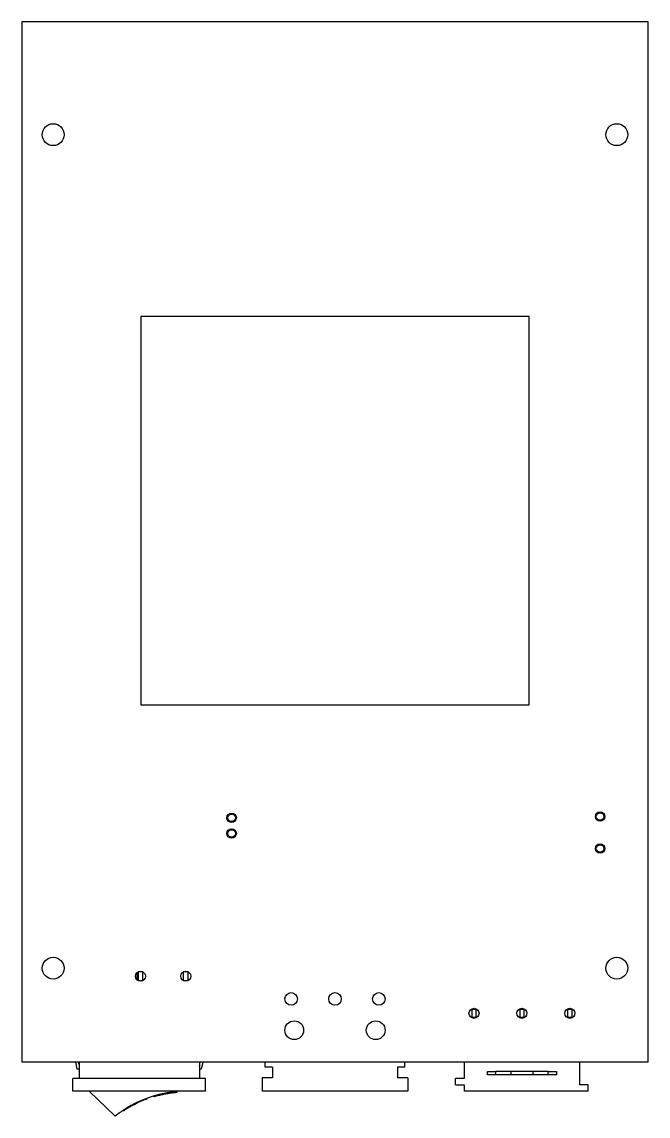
# Model space of a CAD drawing. Header units: millimetres. Extents: x 514 to 849, y -119 to 297.
# Drawn here: x 748.5 to 848.5, y 114.3 to 288.9 of the extents above; entities that cross this region are included whole.
import ezdxf

# ---------------------------------------------------------------- set-up
doc = ezdxf.new("R2010")
doc.units = ezdxf.units.MM

msp = doc.modelspace()

# ---------------------------------------------------------------- linework, layer by layer
at = {"color": 7, "linetype": 'Continuous', "lineweight": 25}
for p, q in [((848.54, 288.86), (748.54, 288.86)), ((748.54, 288.86), (748.54, 122.86)), ((848.54, 122.86), (848.54, 288.86)), ((829.54, 241.86), (767.54, 241.86)), ((767.54, 241.86), (767.54, 179.86)), ((829.54, 179.86), (829.54, 241.86)), ((767.54, 179.86), (829.54, 179.86)), ((766.89, 137.13), (766.89, 136.04)), ((767.05, 137.26), (767.09, 137.26)), ((767.09, 137.26), (767.09, 135.91)), ((767.86, 137.26), (767.09, 137.26)), ((767.86, 135.91), (767.86, 137.26)), ((767.86, 137.26), (767.91, 137.26)), ((774.28, 137.26), (774.32, 137.26)), ((774.32, 137.26), (774.32, 135.91)), ((775.09, 137.26), (774.32, 137.26)), ((775.09, 135.91), (775.09, 137.26)), ((775.09, 137.26), (775.14, 137.26)), ((767.09, 135.91), (767.86, 135.91)), ((774.32, 135.91), (775.09, 135.91)), ((821.09, 131.26), (820.39, 131.26)), ((820.39, 131.26), (820.39, 130.06)), ((821.09, 130.06), (821.09, 131.26)), ((828.74, 131.26), (828.04, 131.26)), ((828.04, 131.26), (828.04, 130.06)), ((828.74, 130.06), (828.74, 131.26)), ((835.69, 131.26), (835.69, 130.06)), ((836.39, 131.26), (835.69, 131.26)), ((836.39, 130.06), (836.39, 131.26)), ((820.39, 130.06), (821.09, 130.06)), ((828.04, 130.06), (828.74, 130.06)), ((835.69, 130.06), (836.39, 130.06)), ((848.54, 122.86), (748.54, 122.86)), ((757.39, 121.76), (757.15, 122.86)), ((757.56, 122.86), (757.69, 122.25)), ((757.69, 122.86), (757.69, 120.26)), ((776.89, 122.86), (776.89, 120.26)), ((776.89, 122.25), (777.03, 122.86)), ((777.44, 122.86), (777.19, 121.76)), ((787.39, 122.06), (787.39, 122.86)), ((809.69, 122.06), (809.69, 122.86)), ((819.19, 122.86), (819.19, 120.26)), ((837.59, 122.86), (837.59, 119.26)), ((757.69, 121.76), (757.39, 121.76)), ((777.19, 121.76), (776.89, 121.76)), ((788.54, 122.06), (787.39, 122.06)), ((788.54, 122.06), (788.54, 120.36)), ((808.54, 122.06), (808.54, 120.36)), ((809.69, 122.06), (808.54, 122.06)), ((822.89, 120.86), (822.89, 121.36)), ((822.89, 121.36), (824.19, 121.36)), ((824.19, 120.86), (822.89, 120.86)), ((824.19, 121.36), (824.19, 120.86)), ((832.59, 121.36), (824.19, 121.36)), ((832.59, 120.86), (824.19, 120.86)), ((826.64, 121.36), (826.64, 120.86)), ((830.14, 121.36), (830.14, 120.86)), ((832.59, 120.86), (832.59, 121.36)), ((832.59, 121.36), (833.89, 121.36)), ((833.89, 120.86), (832.59, 120.86)), ((833.89, 121.36), (833.89, 120.86)), ((756.69, 118.26), (756.69, 120.26)), ((777.89, 120.26), (756.69, 120.26)), ((777.89, 118.26), (777.89, 120.26)), ((788.54, 120.36), (786.89, 120.36)), ((786.89, 120.36), (786.89, 118.26)), ((810.19, 120.36), (808.54, 120.36)), ((810.19, 120.36), (810.19, 118.26)), ((817.79, 119.26), (817.79, 120.26)), ((819.19, 120.26), (817.79, 120.26)), ((817.79, 119.26), (819.19, 119.26)), ((819.19, 119.26), (819.19, 118.26)), ((838.99, 119.26), (837.59, 119.26)), ((838.99, 118.26), (838.99, 119.26)), ((777.89, 118.26), (756.69, 118.26)), ((759.29, 118.26), (763.45, 114.26)), ((768.47, 117.08), (768.47, 116.97)), ((769.64, 117.47), (769.64, 117.36)), ((773.36, 118.08), (773.36, 118.19)), ((810.19, 118.26), (786.89, 118.26)), ((838.99, 118.26), (819.19, 118.26)), ((764.75, 115.19), (764.75, 115.07))]:
    msp.add_line(p, q, dxfattribs=at)
for centre, radius in [((753.54, 270.86), 1.75), ((843.54, 270.86), 1.75), ((782.04, 161.86), 0.75), ((782.04, 161.86), 0.6), ((840.87, 162.06), 0.75), ((840.87, 162.06), 0.6), ((782.04, 159.36), 0.75), ((782.04, 159.36), 0.6), ((840.87, 156.96), 0.75), ((840.87, 156.96), 0.6), ((753.54, 137.86), 1.75), ((843.54, 137.86), 1.75), ((767.48, 136.58), 0.8), ((774.71, 136.58), 0.8), ((791.54, 132.96), 1), ((798.54, 132.96), 1), ((805.54, 132.96), 1), ((820.74, 130.66), 0.8), ((828.39, 130.66), 0.8), ((836.04, 130.66), 0.8), ((792.04, 127.96), 1.5), ((805.04, 127.96), 1.5)]:
    msp.add_circle(centre, radius, dxfattribs=at)
for radius, start, end in [(18.75, 90.8077, 128.1325), (18.65, 110.5807, 123.429)]:
    msp.add_arc((775.03, 99.51), radius, start, end, dxfattribs=at)
msp.add_open_spline([(769.64, 117.36), (769.66, 117.37), (769.7, 117.38), (770, 117.47), (770.45, 117.59), (771.03, 117.73), (771.68, 117.86), (772.3, 117.96), (772.83, 118.03), (773.2, 118.07), (773.37, 118.09), (773.34, 118.08), (773.34, 118.08)], degree=3, knots=[0, 0, 0, 0, 0.10329, 0.206496, 0.311991, 0.421363, 0.53254, 0.642739, 0.750822, 0.857389, 0.963383, 1, 1, 1, 1], dxfattribs=at)

doc.saveas('drawing.dxf')
